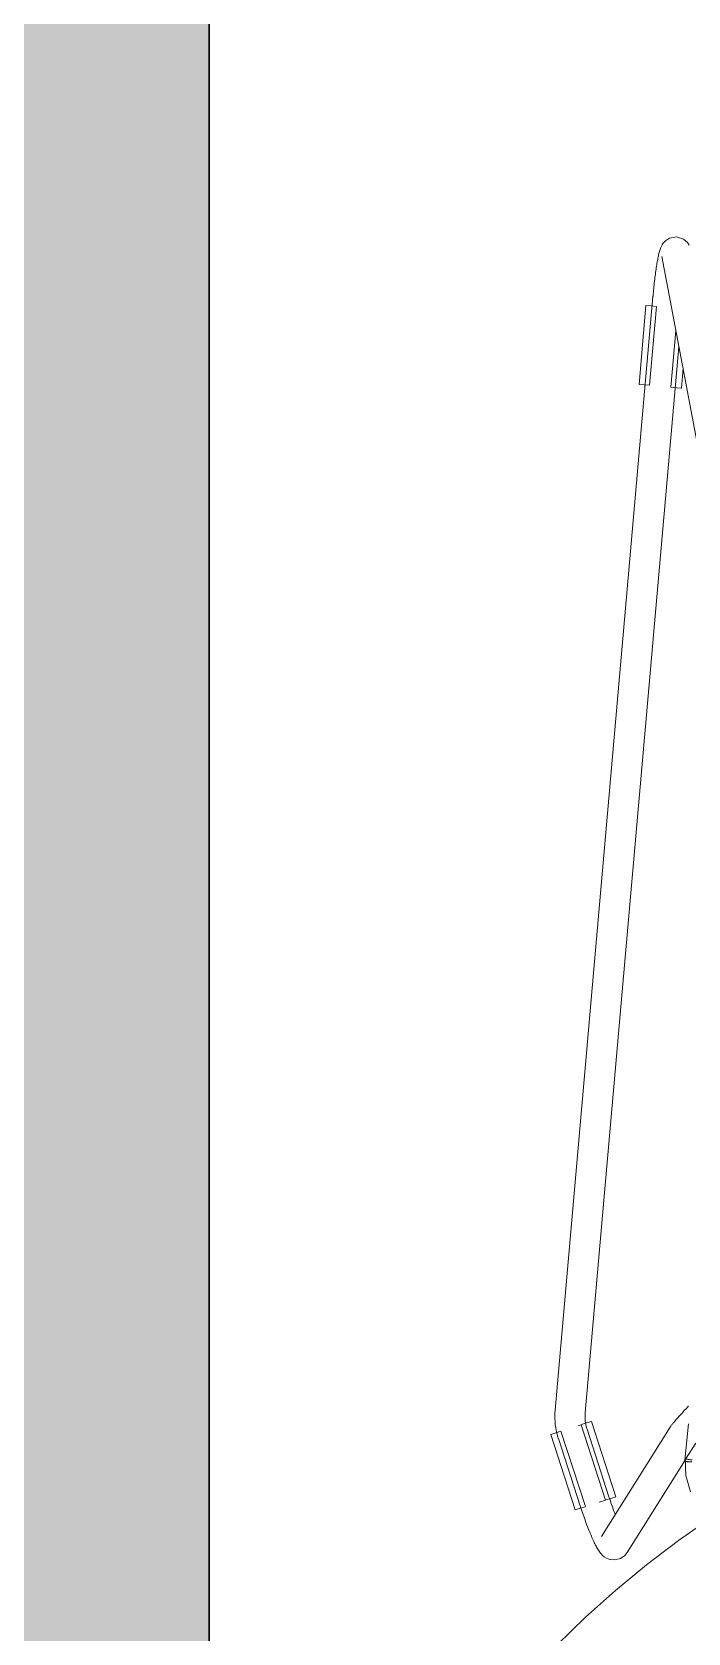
# Model space of a CAD drawing. Header units: millimetres. Extents: x 155927 to 295199, y -4084 to 97293.
# Drawn here: x 220029 to 220290, y 32081 to 32719 of the extents above; entities that cross this region are included whole.
import ezdxf

# ---------------------------------------------------------------- set-up
doc = ezdxf.new("R2010")
doc.units = ezdxf.units.MM
doc.header["$MEASUREMENT"] = 0
for name, color, linetype, lineweight in [('A-WALL-PATT', 7, 'CONTINUOUS', 9), ('I-FURN', 8, 'CONTINUOUS', 9), ('I-WALL', 7, 'CONTINUOUS', 9)]:
    doc.layers.add(name, color=color, linetype=linetype, lineweight=lineweight)

msp = doc.modelspace()

# ---------------------------------------------------------------- hatches: boundary and pattern name
at = {"layer": 'A-WALL-PATT'}
h = msp.add_hatch(color=256, dxfattribs=at)
h.paths.add_polyline_path([(220099.21, 28529.61), (220099.21, 33185.61), (219977.21, 33185.61), (219977.21, 28529.61)], flags=0)
h.paths.add_polyline_path([(220099.21, 34095.61), (220099.21, 34245.61), (219977.21, 34245.61), (219977.21, 34095.61)], flags=0)

# ---------------------------------------------------------------- linework, layer by layer
at = {"layer": 'I-FURN'}
for p, q in [((220279.53, 32633.81), (220279.23, 32633.25)), ((220280.01, 32634.51), (220279.53, 32633.81)), ((220280.87, 32635.42), (220280.01, 32634.51)), ((220282.52, 32636.46), (220280.87, 32635.42)), ((220285.28, 32636.95), (220282.52, 32636.46)), ((220288.03, 32636.11), (220285.28, 32636.95)), ((220288.03, 32636.11), (220289.61, 32634.79)), ((220289.61, 32634.79), (220290.36, 32633.71)), ((220277.58, 32626.99), (220277.49, 32626.43)), ((220277.67, 32627.52), (220277.58, 32626.99)), ((220277.77, 32628.03), (220277.67, 32627.52)), ((220277.86, 32628.53), (220277.77, 32628.03)), ((220277.96, 32629.01), (220277.86, 32628.53)), ((220278.05, 32629.47), (220277.96, 32629.01)), ((220278.15, 32629.91), (220278.05, 32629.47)), ((220278.25, 32630.34), (220278.15, 32629.91)), ((220278.36, 32630.75), (220278.25, 32630.34)), ((220278.46, 32631.15), (220278.36, 32630.75)), ((220278.58, 32631.55), (220278.46, 32631.15)), ((220278.7, 32631.94), (220278.58, 32631.55)), ((220278.85, 32632.35), (220278.7, 32631.94)), ((220279.01, 32632.78), (220278.85, 32632.35)), ((220279.23, 32633.25), (220279.01, 32632.78)), ((220279.38, 32629.12), (220298.19, 32529.83)), ((220276.68, 32620.75), (220276.6, 32620.05)), ((220276.77, 32621.44), (220276.68, 32620.75)), ((220276.85, 32622.11), (220276.77, 32621.44)), ((220276.94, 32622.77), (220276.85, 32622.11)), ((220277.03, 32623.42), (220276.94, 32622.77)), ((220277.12, 32624.06), (220277.03, 32623.42)), ((220277.21, 32624.68), (220277.12, 32624.06)), ((220277.3, 32625.28), (220277.21, 32624.68)), ((220277.39, 32625.87), (220277.3, 32625.28)), ((220277.49, 32626.43), (220277.39, 32625.87)), ((220276.05, 32614.93), (220275.98, 32614.18)), ((220276.12, 32615.68), (220276.05, 32614.93)), ((220276.2, 32616.42), (220276.12, 32615.68)), ((220276.27, 32617.16), (220276.2, 32616.42)), ((220276.35, 32617.9), (220276.27, 32617.16)), ((220276.43, 32618.62), (220276.35, 32617.9)), ((220276.51, 32619.34), (220276.43, 32618.62)), ((220276.6, 32620.05), (220276.51, 32619.34)), ((220275.9, 32613.27), (220236.95, 32169.95)), ((220270.33, 32578.25), (220273.09, 32609.66)), ((220273.09, 32609.66), (220275.13, 32609.48)), ((220274.56, 32577.88), (220277.32, 32609.29)), ((220275.13, 32609.48), (220277.19, 32609.3)), ((220275.91, 32613.43), (220275.9, 32613.27)), ((220275.98, 32614.18), (220275.91, 32613.43)), ((220284.98, 32599.62), (220283.01, 32577.14)), ((220248.91, 32168.9), (220286.19, 32593.25)), ((220287.24, 32576.77), (220287.93, 32584.66)), ((220272.37, 32578.07), (220270.33, 32578.25)), ((220274.43, 32577.89), (220272.37, 32578.07)), ((220285.19, 32576.95), (220283.13, 32577.13)), ((220287.24, 32576.77), (220285.19, 32576.95)), ((220236.87, 32168.81), (220236.84, 32167.67)), ((220236.95, 32169.95), (220236.87, 32168.81)), ((220248.84, 32167.55), (220248.86, 32168.22)), ((220248.86, 32168.22), (220248.9, 32168.88)), ((220248.9, 32168.88), (220248.9, 32168.9)), ((220286.86, 32168.13), (220287.21, 32168.52)), ((220287.21, 32168.52), (220287.58, 32168.92)), ((220287.58, 32168.92), (220287.96, 32169.33)), ((220287.96, 32169.33), (220288.35, 32169.76)), ((220288.35, 32169.76), (220288.76, 32170.19)), ((220288.76, 32170.19), (220289.17, 32170.64)), ((220289.17, 32170.64), (220289.59, 32171.09)), ((220289.59, 32171.09), (220290.02, 32171.55)), ((220236.84, 32167.67), (220236.86, 32166.53)), ((220236.86, 32166.53), (220236.92, 32165.39)), ((220236.92, 32165.39), (220237.02, 32164.25)), ((220237.02, 32164.25), (220237.17, 32163.12)), ((220237.17, 32163.12), (220237.37, 32161.99)), ((220237.37, 32161.99), (220237.61, 32160.87)), ((220246.09, 32163.77), (220247.25, 32164.14)), ((220247.35, 32164.18), (220257.04, 32134.17)), ((220247.47, 32164.21), (220249.44, 32164.85)), ((220248.85, 32166.89), (220248.84, 32167.55)), ((220248.89, 32166.23), (220248.85, 32166.89)), ((220248.95, 32165.57), (220248.89, 32166.23)), ((220249.04, 32164.91), (220248.95, 32165.57)), ((220249.15, 32164.26), (220249.04, 32164.91)), ((220249.29, 32163.62), (220249.15, 32164.26)), ((220249.46, 32162.97), (220249.29, 32163.62)), ((220249.44, 32164.85), (220251.39, 32165.48)), ((220249.65, 32162.34), (220249.46, 32162.97)), ((220258.36, 32135.52), (220249.65, 32162.34)), ((220261.08, 32135.48), (220251.39, 32165.48)), ((220282.75, 32163.25), (220255.44, 32119.66)), ((220282.75, 32163.25), (220282.96, 32163.57)), ((220282.96, 32163.57), (220283.14, 32163.83)), ((220283.14, 32163.83), (220283.32, 32164.06)), ((220283.32, 32164.06), (220283.49, 32164.28)), ((220283.49, 32164.28), (220283.67, 32164.5)), ((220283.67, 32164.5), (220283.86, 32164.73)), ((220283.86, 32164.73), (220284.06, 32164.97)), ((220284.06, 32164.97), (220284.28, 32165.23)), ((220284.28, 32165.23), (220284.51, 32165.49)), ((220284.51, 32165.49), (220284.75, 32165.77)), ((220284.75, 32165.77), (220285.01, 32166.07)), ((220285.01, 32166.07), (220285.28, 32166.37)), ((220285.28, 32166.37), (220285.57, 32166.7)), ((220285.57, 32166.7), (220285.87, 32167.03)), ((220285.87, 32167.03), (220286.18, 32167.38)), ((220286.18, 32167.38), (220286.51, 32167.75)), ((220286.51, 32167.75), (220286.86, 32168.13)), ((220288.57, 32150.02), (220289.99, 32164.51)), ((220235.24, 32160.27), (220237.19, 32160.9)), ((220244.93, 32130.26), (220235.24, 32160.27)), ((220237.19, 32160.9), (220239.16, 32161.53)), ((220237.61, 32160.87), (220237.89, 32159.77)), ((220237.89, 32159.77), (220238.22, 32158.67)), ((220238.22, 32158.67), (220238.24, 32158.63)), ((220238.24, 32158.63), (220246.95, 32131.82)), ((220248.97, 32131.56), (220239.28, 32161.57)), ((220288.88, 32150.43), (220292.91, 32156.88)), ((220265.61, 32113.29), (220288.64, 32150.06)), ((220288.69, 32150.92), (220288.98, 32144.01)), ((220288.98, 32144.01), (220290.86, 32137.49)), ((220246.88, 32130.89), (220244.93, 32130.26)), ((220248.85, 32131.53), (220246.88, 32130.89)), ((220247.1, 32131.36), (220246.95, 32131.82)), ((220247.34, 32130.62), (220247.1, 32131.36)), ((220247.59, 32129.88), (220247.34, 32130.62)), ((220254.46, 32133.34), (220256.94, 32134.14)), ((220259.13, 32134.84), (220257.16, 32134.21)), ((220258.47, 32135.19), (220258.36, 32135.52)), ((220258.7, 32134.5), (220258.47, 32135.19)), ((220258.93, 32133.81), (220258.7, 32134.5)), ((220259.16, 32133.13), (220258.93, 32133.81)), ((220261.08, 32135.48), (220259.13, 32134.84)), ((220259.39, 32132.45), (220259.16, 32133.13)), ((220259.63, 32131.78), (220259.39, 32132.45)), ((220259.86, 32131.11), (220259.63, 32131.78)), ((220260.1, 32130.45), (220259.86, 32131.11)), ((220260.34, 32129.81), (220260.1, 32130.45)), ((220247.84, 32129.15), (220247.59, 32129.88)), ((220248.09, 32128.42), (220247.84, 32129.15)), ((220248.34, 32127.7), (220248.09, 32128.42)), ((220248.6, 32126.98), (220248.34, 32127.7)), ((220248.85, 32126.28), (220248.6, 32126.98)), ((220249.1, 32125.58), (220248.85, 32126.28)), ((220249.36, 32124.89), (220249.1, 32125.58)), ((220249.61, 32124.21), (220249.36, 32124.89)), ((220249.87, 32123.55), (220249.61, 32124.21)), ((220260.57, 32129.17), (220260.34, 32129.81)), ((220260.8, 32128.55), (220260.57, 32129.17)), ((220299.22, 32127.22), (220286.1, 32118.06)), ((220250.12, 32122.89), (220249.87, 32123.55)), ((220250.37, 32122.25), (220250.12, 32122.89)), ((220250.62, 32121.63), (220250.37, 32122.25)), ((220250.87, 32121.02), (220250.62, 32121.63)), ((220251.12, 32120.42), (220250.87, 32121.02)), ((220251.37, 32119.84), (220251.12, 32120.42)), ((220251.61, 32119.28), (220251.37, 32119.84)), ((220251.85, 32118.74), (220251.61, 32119.28)), ((220252.09, 32118.21), (220251.85, 32118.74)), ((220252.32, 32117.7), (220252.09, 32118.21)), ((220252.55, 32117.21), (220252.32, 32117.7)), ((220252.79, 32116.73), (220252.55, 32117.21)), ((220286.1, 32118.06), (220273.36, 32108.39)), ((220253.01, 32116.28), (220252.79, 32116.73)), ((220253.24, 32115.84), (220253.01, 32116.28)), ((220253.47, 32115.41), (220253.24, 32115.84)), ((220253.7, 32115), (220253.47, 32115.41)), ((220253.94, 32114.6), (220253.7, 32115)), ((220254.18, 32114.21), (220253.94, 32114.6)), ((220254.44, 32113.82), (220254.18, 32114.21)), ((220254.71, 32113.43), (220254.44, 32113.82)), ((220255.03, 32113.03), (220254.71, 32113.43)), ((220255.4, 32112.6), (220255.03, 32113.03)), ((220255.86, 32112.14), (220255.4, 32112.6)), ((220256.49, 32111.62), (220255.86, 32112.14)), ((220257.4, 32111.05), (220256.49, 32111.62)), ((220258.78, 32110.53), (220257.4, 32111.05)), ((220262.98, 32110.94), (220260.76, 32110.36)), ((220264.72, 32112.17), (220262.98, 32110.94)), ((220264.72, 32112.17), (220265.61, 32113.29)), ((220260.76, 32110.36), (220258.78, 32110.53)), ((220273.36, 32108.39), (220261.01, 32098.22)), ((220261.01, 32098.22), (220249.08, 32087.56)), ((220249.08, 32087.56), (220237.59, 32076.43))]:
    msp.add_line(p, q, dxfattribs=at)
msp.add_open_spline([(220291.41, 32149.47), (220291.27, 32149.44), (220290.98, 32149.41), (220290.56, 32149.4), (220290.19, 32149.41), (220289.89, 32149.43), (220289.62, 32149.46), (220289.37, 32149.51), (220289.15, 32149.58), (220288.95, 32149.64), (220288.76, 32149.74), (220288.65, 32149.83), (220288.62, 32149.87)], degree=3, knots=[0, 0, 0, 0, 0.0555556, 0.1111111, 0.1666667, 0.1944444, 0.2222222, 0.2777778, 0.3055556, 0.3333333, 0.3888889, 0.4444444, 0.4444444, 0.4444444, 0.4444444], dxfattribs=at)
msp.add_open_spline([(220288.76, 32150.77), (220288.8, 32150.72), (220288.92, 32150.63), (220289.22, 32150.5), (220289.6, 32150.38), (220290.06, 32150.29), (220290.55, 32150.22), (220291.05, 32150.19), (220291.36, 32150.19), (220291.51, 32150.2)], degree=3, dxfattribs=at)
at = {"layer": 'I-WALL', "lineweight": 30}
msp.add_line((220099.21, 29907.61), (220099.21, 33185.61), dxfattribs=at)

doc.saveas('drawing.dxf')
